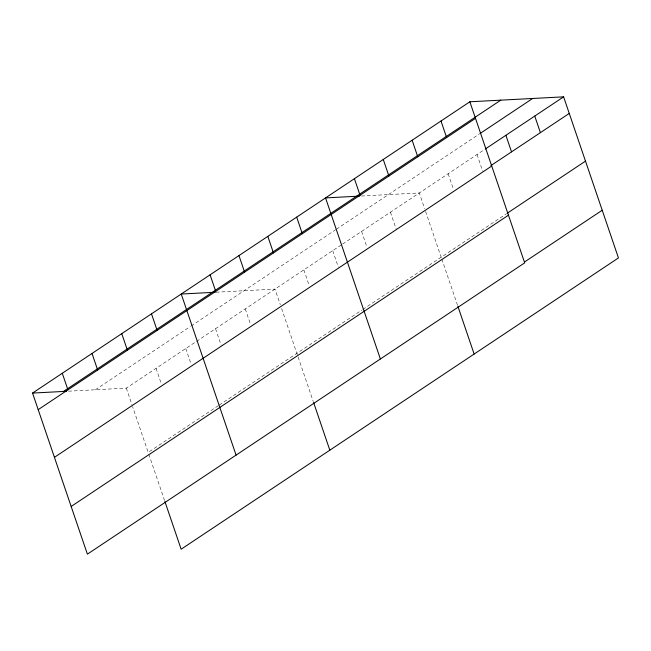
<?xml version="1.0" encoding="UTF-8"?>
<svg xmlns="http://www.w3.org/2000/svg" width="651" height="651" viewBox="0 0 651 651"><rect width="100%" height="100%" fill="white"/><g stroke="black" fill="none" stroke-linecap="round" stroke-linejoin="round"><path stroke-width="0.49" stroke-dasharray="3.25 2.44" d="M95.363 389.77L190.361 326.493M191.182 325.948L335.582 229.754M336.412 229.209L479.071 134.179M68.469 391.186L126.31 388.142L341.783 244.605M342.613 244.06L484.45 149.575M218.394 405.63L148.184 452.404L132.601 406.623M219.224 405.085L362.013 309.966M362.835 309.412L506.323 213.837M361.468 196.016L419.301 192.973L424.631 208.621M216.156 292.201L274.991 289.101L280.321 304.749M477.028 154.523L482.668 171.091M448.165 173.744L453.495 189.4M425.591 211.453L441.183 257.235M441.826 259.122L457.905 306.361M390.437 212.193L396.085 228.77M361.582 231.422L366.904 247.079M332.718 250.651L338.357 267.219M303.854 269.872L309.184 285.529M281.606 308.533L313.269 401.545M245.256 308.908L250.586 324.564M215.514 328.714L221.161 345.29M185.779 348.521L191.109 364.178M156.045 368.336L161.375 383.984M126.31 388.142L131.95 404.71M148.827 454.292L164.589 500.586"/><path stroke-width="0.98" d="M469.859 101.784L524.69 262.858L87.389 554.156L32.55 393.074L469.859 101.784L563.611 96.844L618.45 257.926L181.141 549.216L164.906 501.53M63.489 391.446L500.798 100.148M38.189 409.65L475.499 118.352M479.901 133.626L532.673 98.472M485.272 149.03L563.611 96.844M490.919 165.598L569.259 113.42M54.424 457.336L491.733 166.038M507.153 213.284L585.493 161.106M71.154 506.47L508.464 215.172M524.698 261.873L602.216 210.232M359.474 196.122L325.549 197.912L380.379 358.986M215.164 292.25L181.238 294.04L236.069 455.114M32.55 393.074L66.475 391.292M534.756 116.065L540.395 132.641M505.892 135.294L511.531 151.87M440.996 121.005L446.635 137.581M412.132 140.234L417.771 156.801M457.905 306.361L474.14 354.046M383.268 159.454L388.916 176.03M354.413 178.683L360.052 195.259M296.685 217.133L302.324 233.709M267.821 236.362L273.461 252.93M313.595 402.489L329.829 450.175M238.958 255.583L244.605 272.159M210.094 274.812L215.741 291.388M151.496 313.847L157.143 330.415M121.761 333.654L127.401 350.23M92.027 353.46L97.666 370.037M62.284 373.267L67.932 389.843"/></g></svg>
